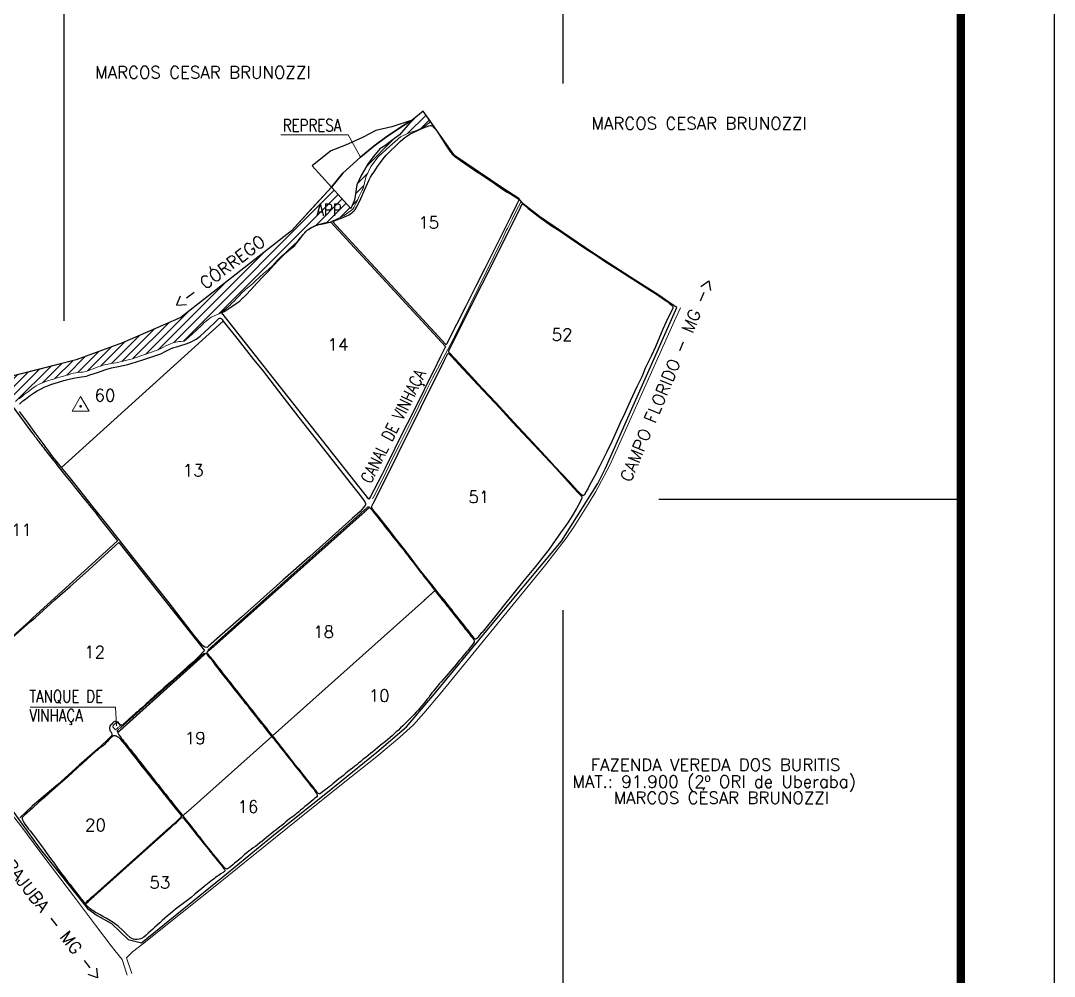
# Model space of a CAD drawing. Header units: millimetres. Extents: x 734776 to 741076, y 7807154 to 7816064.
# Drawn here: x 737761 to 741076, y 7809470 to 7812535 of the extents above; entities that cross this region are included whole.
import ezdxf
from ezdxf.enums import TextEntityAlignment as Align

# ---------------------------------------------------------------- set-up
doc = ezdxf.new("R2010")
doc.units = ezdxf.units.MM
doc.linetypes.add('CONTINUO', pattern=[0])
doc.linetypes.add('LIN0', pattern=[0])
for name, color, linetype, lineweight in [('0114000006', 1, 'Continuous', 25), ('0114000006010', 5, 'Continuous', 25), ('0114000006011', 5, 'Continuous', 25), ('0114000006012', 5, 'Continuous', 25), ('0114000006013', 5, 'Continuous', 25), ('0114000006014', 5, 'Continuous', 25), ('0114000006015', 5, 'Continuous', 25), ('0114000006016', 5, 'Continuous', 25), ('0114000006018', 5, 'Continuous', 25), ('0114000006019', 5, 'Continuous', 25), ('0114000006020', 5, 'Continuous', 25), ('0114000006051', 5, 'Continuous', 25), ('0114000006052', 5, 'Continuous', 25), ('0114000006053', 5, 'Continuous', 25), ('0114000006060', 5, 'Continuous', 25), ('APP', 1, 'Continuous', 0), ('CANAL_VINHAÇA', 7, 'Continuous', 0), ('RODOVIA', 1, 'Continuous', 0), ('TEXTO', 7, 'Continuous', 0)]:
    doc.layers.add(name, color=color, linetype=linetype, lineweight=lineweight)
for name, color, linetype in [('CURSOS_DAGUA', 4, 'Continuous'), ('MALHA', 8, 'Continuous'), ('MARGEM', 5, 'Continuous')]:
    doc.layers.add(name, color=color, linetype=linetype)
doc.styles.add('ROMANS', font='')
doc.styles.add('SIMPLEX', font='simplex', dxfattribs={"height": 0.2})
doc.styles.get('ROMANS').set_extended_font_data('romans.shx')

msp = doc.modelspace()

# ---------------------------------------------------------------- hatches: boundary and pattern name
at = {"layer": 'APP', "linetype": 'ByBlock'}
h = msp.add_hatch(dxfattribs=at)
h.set_pattern_fill('ANSI31', color=256, scale=150, style=0)
h.set_pattern_definition([(45, (0, 0), (-13.258252147, 13.258252147), [])])
h.paths.add_polyline_path([(738757, 7812001.1), (738757, 7812001.1), (738692.8, 7811931), (738628.7, 7811861), (738523.7, 7811778.7), (738451.3, 7811721.9), (738273.8, 7811582.7), (738180.3, 7811542.1), (738086.8, 7811501.4), (738012.8, 7811474), (737938.9, 7811446.6), (737818.9, 7811416.5), (737699, 7811386.4), (737680.7, 7811435.8), (737680.5, 7811434.9), (737676.4, 7811429.6), (737670.9, 7811426.8), (737665.7, 7811425.9), (737660.4, 7811425.6), (737653.7, 7811425.3), (737645, 7811425), (737634.8, 7811424.7), (737623.8, 7811424.5), (737612.5, 7811424.5), (737601, 7811424.6), (737589.2, 7811424.6), (737577, 7811424.6), (737564.6, 7811424.5), (737552.3, 7811424.4), (737540, 7811424.5), (737528, 7811424.6), (737516, 7811424.9), (737504.1, 7811425.2), (737492.5, 7811425.4), (737481, 7811425.5), (737469.8, 7811425.6), (737458.8, 7811425.6), (737448, 7811425.7), (737437.4, 7811425.7), (737427, 7811425.6), (737416.6, 7811425.5), (737406.3, 7811425.3), (737396.4, 7811425.1), (737386.9, 7811424.6), (737377.7, 7811424.1), (737368.5, 7811423.4), (737359.9, 7811422.7), (737352.2, 7811422.1), (737345.5, 7811421.6), (737339.9, 7811421.1), (737335, 7811420.7), (737331.5, 7811420.3), (737327.6, 7811420.1), (737337, 7811396), (737344, 7811377.9), (737348.5, 7811367.9), (737352.9, 7811357.8), (737354, 7811355.2), (737361.1, 7811358), (737373, 7811365.5), (737393.3, 7811371.5), (737423.6, 7811377.6), (737456.6, 7811379.8), (737484.1, 7811375.4), (737504.5, 7811368.8), (737530.9, 7811360.5), (737562.8, 7811351.2), (737544.1, 7811338.6), (737523.7, 7811318.8), (737502.8, 7811294.6), (737478, 7811273.2), (737452.7, 7811257.8), (737428.5, 7811245.7), (737402.7, 7811236.6), (737404.4, 7811232.6), (737406.4, 7811229.2), (737408.2, 7811225.7), (737410, 7811222.1), (737411.6, 7811218.4), (737413.5, 7811214.9), (737415.7, 7811211.5), (737418.2, 7811208.5), (737420.8, 7811206), (737423.6, 7811203.8), (737426.4, 7811202.1), (737428.5, 7811201.3), (737430, 7811201.3), (737432.2, 7811201.8), (737434.7, 7811202.9), (737437.6, 7811204.3), (737440.6, 7811205.9), (737443.7, 7811207.5), (737446.7, 7811208.8), (737450.1, 7811210.2), (737453.7, 7811211.6), (737458.4, 7811213.7), (737461.2, 7811215.1), (737465.1, 7811217.1), (737469.2, 7811219.4), (737473.6, 7811221.9), (737478.2, 7811224.6), (737482.7, 7811227.2), (737487.2, 7811230), (737492.1, 7811233), (737497.3, 7811236.2), (737502.6, 7811239.5), (737508.2, 7811243), (737513.9, 7811246.7), (737519.8, 7811250.5), (737525.7, 7811254.5), (737531.6, 7811258.9), (737537.6, 7811263.3), (737543.4, 7811267.7), (737549.2, 7811272), (737555.2, 7811276.4), (737561.1, 7811280.6), (737567.2, 7811284.5), (737573, 7811288.3), (737579, 7811292), (737585, 7811295.5), (737591.1, 7811298.9), (737597.4, 7811302.2), (737603.8, 7811305), (737610.2, 7811307.6), (737616.8, 7811309.5), (737623.6, 7811311.2), (737630.4, 7811312.8), (737637.4, 7811314.4), (737644.3, 7811316), (737651.3, 7811317.5), (737658.3, 7811318.7), (737665.3, 7811319.4), (737672.1, 7811319.6), (737678.7, 7811319.4), (737685.2, 7811318.7), (737691.4, 7811317.6), (737697.6, 7811316.3), (737703.7, 7811314.8), (737709.9, 7811313.4), (737715.9, 7811312.1), (737721.7, 7811310.8), (737727.4, 7811309.9), (737732.4, 7811309.7), (737737, 7811310.3), (737741.6, 7811312), (737746.1, 7811314.6), (737750.8, 7811317.9), (737755.7, 7811321.9), (737760.9, 7811326.2), (737766.3, 7811330.7), (737772.1, 7811335.3), (737778.1, 7811340), (737784.4, 7811344.8), (737790.7, 7811349.5), (737796.9, 7811354.2), (737803.4, 7811359), (737810.3, 7811363.5), (737817.6, 7811367.5), (737825.3, 7811371.2), (737833.2, 7811374.5), (737841.3, 7811377.6), (737849.4, 7811380.4), (737857.7, 7811382.9), (737865.9, 7811385.4), (737874, 7811387.8), (737882, 7811390.2), (737889.9, 7811392.5), (737897.8, 7811394.8), (737905.6, 7811397.1), (737913.5, 7811399.4), (737921.4, 7811401.8), (737929.2, 7811404.1), (737937, 7811405.8), (737944.6, 7811406.7), (737952, 7811407.1), (737959, 7811407.4), (737965.8, 7811408.5), (737972.4, 7811410.4), (737979.1, 7811412.9), (737986.1, 7811415.5), (737993.3, 7811418.2), (738000.8, 7811421.1), (738008.6, 7811424.2), (738016.6, 7811427.1), (738024.8, 7811429.6), (738033.2, 7811431.7), (738041.7, 7811433.3), (738050, 7811434.7), (738058.3, 7811436.1), (738066.7, 7811437.6), (738075.1, 7811439.4), (738083.7, 7811441.4), (738092.4, 7811443.4), (738101.2, 7811445.7), (738110, 7811448.1), (738118.9, 7811450.7), (738127.8, 7811453.5), (738136.9, 7811456.4), (738146.1, 7811459.5), (738155.3, 7811462.7), (738164.6, 7811465.9), (738174, 7811469.1), (738183.3, 7811472.2), (738192.4, 7811475.5), (738201.4, 7811479.2), (738210.1, 7811483.1), (738218.5, 7811487.2), (738226.6, 7811491.4), (738234.1, 7811495.1), (738240.9, 7811498.3), (738246.9, 7811500.9), (738252.6, 7811502.8), (738258.1, 7811504.1), (738263.3, 7811504.9), (738267.8, 7811505.6), (738271.2, 7811506.1), (738273.8, 7811506.3), (738284.6, 7811507.4), (738301.1, 7811520.3), (738311.3, 7811530.9), (738323.5, 7811541), (738342.4, 7811559.7), (738349.4, 7811566.3), (738355.7, 7811571.3), (738361.9, 7811576.2), (738372, 7811584.2), (738383.3, 7811588.9), (738391.7, 7811592.4), (738401.2, 7811596.3), (738411, 7811604.4), (738420, 7811611.7), (738426.3, 7811616.9), (738432, 7811622.5), (738434.8, 7811625.3), (738445.9, 7811636.6), (738452.4, 7811643.3), (738458.8, 7811649.9), (738463.5, 7811654.9), (738468.2, 7811659.8), (738471.9, 7811663.6), (738474.9, 7811666.5), (738480.3, 7811671.1), (738483.2, 7811673.6), (738497.3, 7811685.5), (738504.7, 7811692), (738512.5, 7811698.8), (738526.9, 7811711.8), (738539.8, 7811723.8), (738555, 7811736.8), (738568.4, 7811748.2), (738576, 7811757.2), (738584.2, 7811766.9), (738596.5, 7811778.1), (738608.8, 7811789.2), (738621, 7811801), (738633.1, 7811812.9), (738645.8, 7811824.4), (738656.8, 7811837.8), (738678.9, 7811863.3), (738692.1, 7811871.7), (738707.1, 7811879.2), (738722.9, 7811883.5), (738734.9, 7811885.9), (738741.9, 7811886.8), (738751.8, 7811888.9), (738761.1, 7811892.4), (738767.2, 7811894.8), (738775.8, 7811898.9), (738798.2, 7811910.1), (738817.2, 7811923.6), (738826.1, 7811929.9), (738829.2, 7811936.1), (738835.5, 7811948.8), (738839.2, 7811956.4), (738845.5, 7811969.3), (738848.6, 7811975.8), (738851.8, 7811982.5), (738856, 7811991.3), (738858.6, 7811996.9), (738868, 7812033.4), (738883.8, 7812067.3), (738907.1, 7812097.6), (738944.4, 7812132.3), (738978.8, 7812161.8), (739006, 7812175.2), (739030.4, 7812182.3), (739052.8, 7812192.9), (739074.8, 7812210.1), (739075.7, 7812210.8), (739051.7, 7812244.7), (739016.1, 7812215.3), (738975, 7812168.3), (738950.6, 7812150), (738928.2, 7812133.8), (738912, 7812123.6), (738891.7, 7812099.3), (738875.4, 7812076.9), (738853, 7812038.4), (738838.8, 7812007.9), (738830.7, 7811959.2), (738819.7, 7811932.1)])

# ---------------------------------------------------------------- linework, layer by layer
at = {"layer": '0114000006'}
msp.add_lwpolyline([(737694.1, 7810055.7), (737820.4, 7809882.2), (737974.7, 7809687.7), (738005.6, 7809664.4), (738051.6, 7809639), (738105.2, 7809587.5), (738147.8, 7809577.6), (738425.7, 7809803), (738571.3, 7809922.2), (738744.1, 7810059.8), (738902.5, 7810188.2), (738997.7, 7810269.8), (739087.6, 7810375.3), (739250.6, 7810572), (739494.9, 7810865.8), (739611.1, 7811050.6), (739636, 7811099.1), (739864.4, 7811615), (739839.8, 7811632.3), (739807.2, 7811654.2), (739715.8, 7811712.3), (739596, 7811789.7), (739424.3, 7811906.5), (739372.4, 7811947), (739358.7, 7811964.6), (739307.1, 7811997.2), (739152.4, 7812102.4), (739051.7, 7812244.7), (739016.1, 7812215.3), (738988.8, 7812198.2), (738934.7, 7812163.5), (738892.8, 7812132.2), (738850.8, 7812097), (738793.9, 7812046), (738757, 7812001.1), (738628.7, 7811861), (738273.8, 7811582.7), (738086.8, 7811501.4), (737938.9, 7811446.6), (737699, 7811386.4)], dxfattribs=at)
at = {"layer": '0114000006010'}
msp.add_lwpolyline([(739089.4, 7810707.1), (739092.4, 7810702.8), (739095.4, 7810698.3), (739099.1, 7810693.2), (739103.7, 7810687.5), (739108.8, 7810681.6), (739113.7, 7810675.3), (739118.4, 7810669.5), (739122.8, 7810664), (739127.6, 7810658.1), (739132.2, 7810652.1), (739136.9, 7810646.1), (739142, 7810639.9), (739147.3, 7810633.3), (739153, 7810626.3), (739159.1, 7810618.6), (739164.7, 7810611.7), (739169.2, 7810605.6), (739173.6, 7810600), (739178.1, 7810594.3), (739182.5, 7810588.6), (739186.5, 7810583.4), (739190.8, 7810578.6), (739195.5, 7810572.8), (739200.2, 7810567), (739204.8, 7810561.1), (739208.7, 7810556.2), (739211.5, 7810552), (739213.6, 7810548.4), (739214.5, 7810546.5), (739215, 7810545.4), (739214.9, 7810544.3), (739214.5, 7810541.2), (739213.1, 7810538.4), (739210.3, 7810534.6), (739205.9, 7810529.4), (739200.7, 7810523), (739195.2, 7810516.3), (739190, 7810509.9), (739184.5, 7810503.7), (739179.4, 7810497.2), (739174, 7810490.6), (739168.3, 7810484), (739162.6, 7810477.1), (739156.7, 7810469.9), (739150.6, 7810462.5), (739144.3, 7810455), (739137.8, 7810447.2), (739130.9, 7810439.1), (739123.7, 7810430.9), (739116.5, 7810422.9), (739109.7, 7810415), (739103.2, 7810407.3), (739097.3, 7810399.9), (739091.2, 7810392.9), (739085.4, 7810385.8), (739079.6, 7810378.6), (739074.2, 7810371.1), (739069.1, 7810363.9), (739063.6, 7810357.1), (739057.8, 7810350.4), (739052.4, 7810343.7), (739046.9, 7810337.1), (739041.3, 7810330.3), (739035.2, 7810323.5), (739029, 7810316.5), (739022.5, 7810309.3), (739015.5, 7810301.7), (739007.8, 7810294.2), (739000.2, 7810286.8), (738992.8, 7810279.9), (738985.7, 7810273.1), (738978.8, 7810266.4), (738972, 7810259.6), (738965.3, 7810253.4), (738958.9, 7810247.5), (738952.3, 7810241.4), (738945.3, 7810235.4), (738937.9, 7810229.3), (738930.1, 7810222.8), (738921.9, 7810216.2), (738913.5, 7810209.5), (738905.2, 7810202.7), (738897.4, 7810196.1), (738890.1, 7810189.9), (738882.8, 7810184), (738875.4, 7810177.9), (738867.6, 7810172), (738859.4, 7810165.7), (738851.5, 7810159.2), (738844.4, 7810153.2), (738838.2, 7810148), (738832.3, 7810143.3), (738825.2, 7810137.7), (738817.8, 7810131.9), (738810.2, 7810126.1), (738802.8, 7810120.1), (738795.5, 7810114), (738788.2, 7810108.1), (738781.1, 7810102.7), (738774.6, 7810097.5), (738768.2, 7810092.3), (738762, 7810087), (738756, 7810082.1), (738750.1, 7810077.3), (738744.6, 7810072.8), (738738.8, 7810068.5), (738732.7, 7810064.1), (738727.5, 7810060), (738723.5, 7810056.7), (738720.7, 7810054.9), (738718.2, 7810054.6), (738715.8, 7810055.7), (738713.8, 7810057.2), (738711.5, 7810059.7), (738707.8, 7810064.7), (738703.4, 7810070.7), (738698.1, 7810077.4), (738692.9, 7810084), (738687.7, 7810090.5), (738682.5, 7810096.9), (738677.2, 7810103.6), (738671.7, 7810110.7), (738665.6, 7810118.2), (738659.9, 7810125.6), (738654.8, 7810132.6), (738648.9, 7810139.1), (738643.3, 7810145.9), (738638, 7810152.8), (738632.7, 7810159.6), (738628, 7810165.5), (738624.3, 7810170.2), (738619.6, 7810176.5), (738614.2, 7810183.5), (738608.7, 7810190.2), (738603.7, 7810196.9), (738598.7, 7810202.9), (738594.1, 7810209.2), (738588.1, 7810216.8), (738582.2, 7810224.4), (738576.4, 7810231.3), (738571.2, 7810237.8), (738568.4, 7810241.3), (739055.3, 7810676.1), (739056, 7810676.8), (739058.2, 7810678.6), (739060.3, 7810680.5), (739062.4, 7810682.4), (739064.5, 7810684.3), (739066.5, 7810686.2), (739068.7, 7810688), (739070.9, 7810690), (739073.1, 7810692), (739075.2, 7810694), (739077.4, 7810695.7), (739079.6, 7810697.8), (739081.8, 7810699.9), (739083.8, 7810701.9), (739086, 7810703.9), (739087.8, 7810705.5), (739088.4, 7810706.1)], close=True, dxfattribs=at)
at = {"layer": '0114000006011', "linetype": 'ByBlock', "elevation": 576.7}
msp.add_lwpolyline([(737733.6, 7811299), (737795.6, 7811215.4), (737802.8, 7811206.1), (737804, 7811204.3), (737805.2, 7811202.6), (737807.3, 7811199.9), (737809.9, 7811196.4), (737812.8, 7811192.5), (737815.8, 7811188.6), (737819, 7811184.6), (737822.5, 7811180), (737826.1, 7811175), (737829.8, 7811170.2), (737833.5, 7811165.3), (737837.4, 7811160.2), (737841.3, 7811155.2), (737845, 7811150.4), (737848.6, 7811145.9), (737865.7, 7811124.3), (737865.8, 7811124.5), (737868.8, 7811120.7), (737880, 7811106.3), (737893.1, 7811089.9), (737905.9, 7811073.9), (737922, 7811053.7), (737932.3, 7811040.9), (737945.7, 7811024.1), (737962.3, 7811003.5), (737974.9, 7810987.9), (737981.5, 7810979.8), (737992, 7810966.9), (738002.4, 7810954), (738007.5, 7810947.4), (738016.9, 7810935.3), (738071, 7810866.1), (737798.3, 7810618), (737789, 7810608.8), (737596.6, 7810436.7)], dxfattribs=at)
at = {"layer": '0114000006012', "linetype": 'ByBlock', "elevation": 576.7}
msp.add_lwpolyline([(737733.4, 7810555.5), (737792.5, 7810607.2), (737806.6, 7810619.6), (737870.3, 7810676.8), (737918.8, 7810720), (737979.1, 7810773.7), (738029.2, 7810819.5), (738063.9, 7810850.6), (738075.6, 7810861.2), (738350.5, 7810514.3), (738340, 7810505.3), (738338.4, 7810502.3), (738334.6, 7810498), (738329.2, 7810492.7), (738322.9, 7810486.9), (738309.6, 7810474.5), (738295, 7810461.3), (738242.6, 7810414.4), (738234.9, 7810408.2), (738227.4, 7810401.7), (738219.8, 7810394.8), (738204.5, 7810381.2), (738197.3, 7810374.6), (738190, 7810368), (738183, 7810361.7), (738176.3, 7810355.6), (738169.8, 7810349.5), (738163.4, 7810343.9), (738157.7, 7810338.3), (738152.3, 7810333.2), (738146.5, 7810328.7), (738140.6, 7810323.5), (738134.9, 7810318.4), (738130.3, 7810314.3), (738125.8, 7810310.1), (738122.3, 7810307), (738120.8, 7810305.7), (738091.9, 7810280), (738090.7, 7810279.1), (738088.9, 7810277.3), (738086.8, 7810275.7), (738084.9, 7810275.9), (738083.6, 7810275.7), (738081.3, 7810275.4), (738079, 7810276.4), (738076.7, 7810278.4), (738074.3, 7810280.5), (738071.8, 7810283), (738069, 7810285.2), (738066.2, 7810286.7), (738062.8, 7810287.5), (738059.4, 7810286), (738057, 7810283.8), (738054.7, 7810281.4), (738052.4, 7810278.9), (738049.9, 7810276.4), (738048.6, 7810275.7), (738046.7, 7810272.3), (738045.2, 7810267.7), (738045.4, 7810264.7), (738045.5, 7810263.7), (738046, 7810261.2), (738046.8, 7810258.6), (738049.3, 7810254.5), (738051.6, 7810250.3), (738053.2, 7810246.5), (738052.7, 7810242.6), (738050, 7810238.8), (738046.4, 7810235.4), (738043.8, 7810232.1), (738013.1, 7810204), (737948.2, 7810146.4), (737879.3, 7810085), (737798.7, 7810016.3), (737758.2, 7809977.7)], dxfattribs=at)
at = {"layer": '0114000006013'}
msp.add_lwpolyline([(738410.2, 7811571.2), (738458.5, 7811511.5), (738507.8, 7811447.6), (738534.7, 7811415), (738587.3, 7811346.2), (738652.3, 7811262.2), (738684.3, 7811221.9), (738817.8, 7811052), (738854, 7811006), (738864, 7810991.6), (738866, 7810986.5), (738866.1, 7810982.3), (738860.4, 7810973.7), (738849.1, 7810960.9), (738823.7, 7810937.9), (738687.9, 7810816.7), (738601.7, 7810740.6), (738468.3, 7810621.9), (738363.4, 7810528.3), (738359, 7810524.8), (738351.7, 7810525.8), (738343.7, 7810531), (738317.9, 7810562), (738237, 7810667.1), (738124.3, 7810808.4), (738037.8, 7810918.9), (737994.4, 7810972.9), (737918.5, 7811069.7), (737891.2, 7811101.3)], close=True, dxfattribs=at)
at = {"layer": '0114000006014', "elevation": 576.7}
msp.add_lwpolyline([(738755.2, 7811889), (738755.4, 7811888.8), (739123.2, 7811489.9), (739107, 7811457.4), (739106.9, 7811457.3), (739084.5, 7811410.4), (739054.5, 7811351.4), (739054.5, 7811351.3), (739024.7, 7811290.1), (739000.5, 7811241.6), (738972.6, 7811187.2), (738972.6, 7811187.1), (738947.9, 7811136.4), (738934.1, 7811109.6), (738934.1, 7811109.6), (738929.1, 7811099.6), (738929, 7811099.5), (738918.8, 7811078.5), (738893.6, 7811028.7), (738882.3, 7811008.2), (738879.1, 7811003), (738877.1, 7811000.1), (738877, 7810999.9), (738406, 7811597.7), (738413, 7811602.2), (738413, 7811602.2), (738431.2, 7811614), (738440.9, 7811620.1), (738441, 7811620.2), (738455.2, 7811629.7), (738455.4, 7811629.8), (738464.1, 7811636.5), (738464.5, 7811636.8), (738474.6, 7811646.4), (738474.7, 7811646.4), (738483.7, 7811655.3), (738483.9, 7811655.5), (738498.7, 7811671.7), (738519.4, 7811693.7), (738519.4, 7811693.8), (738537.2, 7811713), (738555.4, 7811731.7), (738555.5, 7811731.8), (738572.7, 7811750.4), (738587.8, 7811766.4), (738601.8, 7811780.6), (738611.3, 7811789.9), (738619.7, 7811797.8), (738626.3, 7811802.9), (738632.1, 7811807.1), (738632.6, 7811807.5), (738640.5, 7811815), (738641, 7811815.6), (738655.7, 7811834.5), (738655.7, 7811834.5), (738666.5, 7811848.6), (738671.6, 7811854.8), (738675.3, 7811858.8), (738679.3, 7811862.4), (738683.2, 7811865.3), (738688.2, 7811868.3), (738693.7, 7811871.7), (738700.3, 7811874.9), (738707.4, 7811877.8), (738714.9, 7811880.4), (738720.1, 7811881.7), (738723.9, 7811882.6), (738729.4, 7811883.6), (738735.3, 7811884.5), (738735.5, 7811884.5), (738743.8, 7811886.2), (738744, 7811886.3), (738753.3, 7811888.5), (738753.4, 7811888.5), (738755.2, 7811889)], close=True, dxfattribs=at)
at = {"layer": '0114000006015', "elevation": 576.7}
msp.add_lwpolyline([(738760.7, 7811890.4), (738762.2, 7811890.9), (738762.8, 7811891.1), (738771.3, 7811894.6), (738786, 7811900.3), (738786, 7811900.3), (738799.5, 7811905.6), (738799.5, 7811905.6), (738806.7, 7811908.6), (738807.1, 7811908.7), (738812.4, 7811911.4), (738812.9, 7811911.7), (738818.2, 7811915.1), (738818.5, 7811915.3), (738823.4, 7811919.1), (738823.7, 7811919.3), (738827.4, 7811922.5), (738827.6, 7811922.7), (738831.2, 7811926.2), (738831.6, 7811926.6), (738834.4, 7811930.1), (738834.9, 7811930.9), (738837.9, 7811936.5), (738838, 7811936.6), (738848.3, 7811957.1), (738848.4, 7811957.3), (738859.1, 7811981.8), (738859.1, 7811981.8), (738872.5, 7812012.9), (738877.8, 7812023.8), (738882.6, 7812032.9), (738887.6, 7812041), (738895.9, 7812053.4), (738896, 7812053.5), (738904.9, 7812067.2), (738914.2, 7812079.8), (738923.1, 7812091.7), (738933, 7812103.1), (738946, 7812116.2), (738963.3, 7812133.3), (738963.3, 7812133.3), (738977.4, 7812147.5), (738985.9, 7812154.7), (738992.7, 7812160.4), (738998.6, 7812164.6), (739003.2, 7812167.4), (739008.5, 7812170.4), (739013, 7812172.9), (739033.2, 7812182.2), (739052.4, 7812191), (739069.1, 7812198), (739073.8, 7812198.6), (739076.1, 7812198.6), (739076.9, 7812198.5), (739078.7, 7812198), (739082.3, 7812196.1), (739085, 7812193.7), (739088.3, 7812189.9), (739088.4, 7812189.7), (739092.1, 7812185.6), (739100.2, 7812173.3), (739126, 7812132.4), (739126.1, 7812132.2), (739139.4, 7812112.9), (739139.6, 7812112.6), (739143, 7812108.4), (739144.9, 7812106), (739145.4, 7812105.4), (739149, 7812102), (739149.3, 7812101.7), (739152.1, 7812099.5), (739152.4, 7812099.3), (739156.1, 7812096.8), (739156.1, 7812096.8), (739171.6, 7812086.5), (739227.2, 7812048.2), (739227.3, 7812048.1), (739268.5, 7812021), (739305.9, 7811994.6), (739306.1, 7811994.5), (739321.1, 7811985.1), (739321.2, 7811985), (739330.6, 7811979.4), (739331, 7811979.2), (739343.6, 7811972.3), (739359.5, 7811961.5), (739349.6, 7811942.1), (739349.6, 7811942), (739331.4, 7811905), (739308.8, 7811859.5), (739278.6, 7811799.7), (739278.6, 7811799.6), (739248.9, 7811739.9), (739220.7, 7811683.5), (739187.2, 7811616.6), (739158.7, 7811560.1), (739126.7, 7811496.9), (739126.6, 7811496.9), (739125.6, 7811494.6), (738760.7, 7811890.4)], close=True, dxfattribs=at)
at = {"layer": '0114000006016'}
msp.add_lwpolyline([(738282.3, 7809986), (738284.1, 7809987.5), (738286.1, 7809989.5), (738288.2, 7809991.4), (738290.4, 7809993.3), (738292.4, 7809995.2), (738294.5, 7809997.1), (738296.7, 7809998.8), (738298.7, 7810000.5), (738300.9, 7810002.5), (738303, 7810004.3), (738305, 7810006.2), (738307.1, 7810008), (738566.1, 7810239.2), (738566.5, 7810238.8), (738567.2, 7810237.7), (738569.6, 7810234.6), (738573.2, 7810229.9), (738577.6, 7810224.2), (738582.9, 7810217.8), (738588, 7810211.4), (738593.1, 7810204.9), (738598.3, 7810198.5), (738603.6, 7810191.9), (738608.3, 7810185.6), (738613.5, 7810179.3), (738618.4, 7810173.1), (738623.2, 7810167), (738629.2, 7810159.5), (738635.2, 7810151.6), (738641.2, 7810144.2), (738646.7, 7810137.2), (738652.1, 7810130.6), (738657.3, 7810124.6), (738662, 7810117.9), (738666.7, 7810112.1), (738671, 7810106.6), (738675.4, 7810100.9), (738680, 7810095), (738684.6, 7810089), (738689.2, 7810082.9), (738693.8, 7810077.1), (738698.2, 7810071.8), (738701.5, 7810067.3), (738704.4, 7810063.3), (738706.9, 7810059.6), (738709.2, 7810055.9), (738711, 7810052.3), (738711.2, 7810050.3), (738711.3, 7810048.6), (738711, 7810047.4), (738708.9, 7810044.5), (738704.5, 7810040.8), (738698.8, 7810036), (738692.3, 7810030.4), (738685.9, 7810024.9), (738679.3, 7810019.6), (738672.4, 7810014.2), (738665.2, 7810008.2), (738658.2, 7810002.2), (738652.4, 7809997.1), (738647.1, 7809992.7), (738644.3, 7809990.3), (738641.2, 7809987.7), (738635.7, 7809983.6), (738629.2, 7809979), (738622.9, 7809974.3), (738616.7, 7809969.5), (738610.4, 7809964.4), (738604.2, 7809959), (738598.2, 7809953.9), (738591.6, 7809949.1), (738585, 7809943.9), (738578.6, 7809938.5), (738572.1, 7809933.7), (738566.4, 7809929.3), (738560.9, 7809924.8), (738555.1, 7809920.1), (738548.8, 7809914.6), (738541.8, 7809908.7), (738535.1, 7809903.4), (738527.9, 7809897.7), (738520.6, 7809891.9), (738513.6, 7809886.4), (738506.3, 7809881.6), (738499.6, 7809876.9), (738492.9, 7809871.9), (738485.8, 7809866.2), (738478.9, 7809860.3), (738472.6, 7809854.7), (738466.2, 7809849.1), (738459.8, 7809843.4), (738453.3, 7809837.8), (738446.7, 7809832.5), (738440.5, 7809827.3), (738434.4, 7809822.4), (738428.9, 7809818.1), (738424.7, 7809815.1), (738423.9, 7809814.5), (738423.2, 7809814.2), (738421.2, 7809813.8), (738418.6, 7809814.5), (738415.4, 7809816.9), (738411.6, 7809821.2), (738406.1, 7809828), (738399.6, 7809836), (738392.8, 7809844.3), (738386.4, 7809852.2), (738380.5, 7809859.4), (738374.9, 7809866.2), (738369.2, 7809873.3), (738363.1, 7809880.6), (738356.9, 7809888.4), (738350, 7809896.9), (738342.9, 7809906.3), (738335.9, 7809915.5), (738329.1, 7809923.9), (738323, 7809931.6), (738317.7, 7809938.6), (738312.9, 7809945), (738307.9, 7809951.3), (738302.7, 7809957.9), (738297.3, 7809964.2), (738292.4, 7809970.4), (738287.9, 7809976), (738284.1, 7809980.8), (738282.1, 7809983.8)], close=True, dxfattribs=at)
at = {"layer": '0114000006018'}
msp.add_lwpolyline([(739089.4, 7810707.1), (739088.4, 7810706.1), (739087.8, 7810705.5), (739086, 7810703.9), (739083.8, 7810701.9), (739081.8, 7810699.9), (739079.6, 7810697.8), (739077.4, 7810695.7), (739075.2, 7810694), (739073.1, 7810692), (739070.9, 7810690), (739068.7, 7810688), (739066.5, 7810686.2), (739064.5, 7810684.3), (739062.4, 7810682.4), (739060.3, 7810680.5), (739058.2, 7810678.6), (739056, 7810676.8), (739055.3, 7810676.1), (738568.4, 7810241.3), (738566.4, 7810243.9), (738561.5, 7810250), (738555.7, 7810257.2), (738549.6, 7810265.1), (738543.2, 7810273.1), (738536.7, 7810281), (738530.3, 7810289.2), (738523.7, 7810297.8), (738517, 7810306.5), (738510.1, 7810315.2), (738503.2, 7810324.2), (738496, 7810333), (738488.9, 7810341.7), (738482.3, 7810350.4), (738475.6, 7810358.7), (738468.6, 7810367.4), (738461.3, 7810376.6), (738454.5, 7810385.4), (738447.9, 7810393.7), (738441.5, 7810402), (738435.3, 7810409.8), (738429, 7810417.8), (738422.8, 7810425.9), (738416.7, 7810433.7), (738410.5, 7810441.3), (738404.4, 7810449.2), (738398.7, 7810456.8), (738393.3, 7810463.9), (738387.9, 7810470.8), (738383.5, 7810476.7), (738379.1, 7810482.5), (738375, 7810487.2), (738371.5, 7810490.9), (738366.9, 7810494.6), (738362.6, 7810501.5), (738359.9, 7810506.6), (738358.3, 7810508.2), (738359.8, 7810511.2), (738361.4, 7810512.6), (738363.3, 7810513.6), (738364.9, 7810514.9), (738366.4, 7810516), (738367.2, 7810517.1), (738368.5, 7810518.1), (738369.9, 7810519), (738855.4, 7810951.8), (738855.9, 7810952.4), (738857.8, 7810954), (738859.8, 7810955.8), (738861.9, 7810957.4), (738863.9, 7810959.4), (738865.8, 7810961.3), (738867.9, 7810963.2), (738869.9, 7810965.2), (738871.9, 7810967), (738873.9, 7810968.9), (738875.9, 7810970.5), (738876.5, 7810971.1), (738878.3, 7810973.1), (738879.5, 7810973.6), (738883.1, 7810969.8), (738888.8, 7810962.9), (738895.6, 7810954.3), (738903.6, 7810944.4), (738911.7, 7810934.1), (738919.8, 7810923.7), (738927.9, 7810914), (738935.2, 7810904.3), (738943.2, 7810894.2), (738951.3, 7810883.8), (738959.8, 7810873.3), (738967.9, 7810862.8), (738975.8, 7810852.9), (738983.3, 7810843.6), (738990, 7810835.1), (738996.2, 7810826.9), (739003, 7810818.1), (739010, 7810809), (739017, 7810800), (739023.8, 7810791.1), (739030.5, 7810782.7), (739036.6, 7810774.7), (739041.9, 7810767.3), (739047.7, 7810760.1), (739053.9, 7810752.3), (739059.7, 7810745), (739065.3, 7810737.7), (739071.1, 7810730.3), (739076.8, 7810723.1), (739081.8, 7810716.7), (739085.8, 7810711.6)], close=True, dxfattribs=at)
at = {"layer": '0114000006019'}
msp.add_lwpolyline([(738354, 7810505.5), (738352.3, 7810504), (738350.5, 7810502.4), (738348.6, 7810500.6), (738346.6, 7810498.9), (738344.6, 7810497), (738342.6, 7810495.4), (738340.8, 7810493.8), (738339, 7810492.2), (738337.2, 7810490.5), (738336, 7810489.1), (738078.1, 7810256.9), (738077.1, 7810256.3), (738076.9, 7810256), (738076.2, 7810255.3), (738075.2, 7810254.5), (738074.9, 7810254.1), (738073.6, 7810253.2), (738073.2, 7810253), (738072.2, 7810249.1), (738073, 7810248), (738075.8, 7810244), (738079.5, 7810238.8), (738083.2, 7810234), (738087.4, 7810228.8), (738091.8, 7810223), (738096.5, 7810217), (738101.5, 7810210.7), (738106.9, 7810203.9), (738112.4, 7810197), (738118, 7810189.9), (738123.4, 7810183.1), (738129.4, 7810175.3), (738136.2, 7810166.7), (738143.7, 7810157.4), (738151.3, 7810147.5), (738158.7, 7810138.1), (738165.5, 7810129.7), (738172.2, 7810121.3), (738178.7, 7810113), (738185.5, 7810104.1), (738193.3, 7810094.5), (738201.3, 7810084.4), (738209.4, 7810074.2), (738217.6, 7810064), (738225.6, 7810053.7), (738233.8, 7810043.6), (738242, 7810033.2), (738250.1, 7810022.6), (738258.5, 7810012.2), (738266.5, 7810001.9), (738273.7, 7809993), (738278, 7809987.6), (738279.7, 7809986), (738280.5, 7809985.4), (738282.3, 7809986), (738284.1, 7809987.5), (738286.1, 7809989.5), (738288.2, 7809991.4), (738290.4, 7809993.3), (738292.4, 7809995.2), (738294.5, 7809997.1), (738296.7, 7809998.8), (738298.7, 7810000.5), (738300.9, 7810002.5), (738303, 7810004.3), (738305, 7810006.2), (738307.1, 7810008), (738566.1, 7810239.2), (738563.5, 7810242.5), (738557.7, 7810249.8), (738550.2, 7810259.2), (738543.2, 7810268.1), (738538, 7810274.7), (738534.3, 7810279.3), (738528, 7810287.4), (738519.8, 7810298.1), (738510.6, 7810309.9), (738501.2, 7810321.6), (738492, 7810333.1), (738483.2, 7810343.9), (738476.2, 7810352.8), (738470.7, 7810359.8), (738466.2, 7810365.4), (738459, 7810374.5), (738450, 7810386), (738441.1, 7810397.1), (738432.3, 7810408.6), (738422.7, 7810420.6), (738413.7, 7810432.6), (738405.1, 7810443.2), (738397.6, 7810452.2), (738391.4, 7810460.1), (738385.5, 7810467.9), (738379.8, 7810476.1), (738374.2, 7810483.4), (738368.2, 7810490), (738362.9, 7810496.9), (738358.5, 7810502.7), (738355.2, 7810506.3)], close=True, dxfattribs=at)
at = {"layer": '0114000006020'}
msp.add_lwpolyline([(737996.3, 7809730.3), (738238.2, 7809947.4), (738241, 7809949.5), (738247.9, 7809955.6), (738252.9, 7809960.3), (738257.8, 7809964.5), (738265.1, 7809971), (738268.2, 7809973.7), (738273.4, 7809978.1), (738276.8, 7809981.8), (738277.8, 7809983), (738277, 7809984.8), (738271.8, 7809991), (738268.5, 7809995), (738261, 7810004), (738253, 7810014), (738245.2, 7810024.2), (738241.4, 7810028.9), (738232.6, 7810040.1), (738219, 7810056.8), (738209.2, 7810069.9), (738197.4, 7810084.6), (738185.5, 7810098.9), (738175.1, 7810112.7), (738165.8, 7810123.8), (738157.7, 7810134), (738150.4, 7810143.1), (738135, 7810162.9), (738130.8, 7810168), (738126.6, 7810173.5), (738118.4, 7810184.1), (738111, 7810194), (738103.6, 7810203.6), (738095.9, 7810212.8), (738088.6, 7810221.7), (738082.3, 7810229.2), (738076.9, 7810234.4), (738075.8, 7810235.6), (738073.1, 7810236.9), (738070.5, 7810238), (738066.6, 7810240.2), (738064.7, 7810240.7), (738062.5, 7810241.1), (738060.4, 7810241.2), (738058.2, 7810240.8), (738055.8, 7810239.9), (738053.5, 7810238.3), (738051.1, 7810236.1), (738048.3, 7810233.4), (738045.5, 7810230.4), (738042.2, 7810226.8), (738038.6, 7810222.9), (738035.2, 7810219.2), (738029.4, 7810213.5), (738024.9, 7810209.3), (738019.1, 7810204.7), (738012.4, 7810199.9), (738005.6, 7810194.4), (738002, 7810191.4), (737987, 7810177.9), (737973.9, 7810166.1), (737960.3, 7810153.6), (737945.3, 7810140.5), (737925.5, 7810122.4), (737902, 7810101.1), (737879.6, 7810081.2), (737851.2, 7810056.3), (737837.6, 7810044.4), (737820, 7810029.2), (737799, 7810009.4), (737771.9, 7809985.4), (737765.8, 7809978.9), (737765.3, 7809976.9), (737765.5, 7809974.5), (737766.5, 7809971.1), (737768.1, 7809967.3), (737770.5, 7809963.1), (737773.6, 7809958.2), (737781.6, 7809947.6), (737786.1, 7809941.8), (737790.7, 7809936), (737804.7, 7809918), (737814.1, 7809905), (737823.7, 7809892), (737837.7, 7809872.9), (737842, 7809866.7), (737850.7, 7809854.7), (737859.2, 7809843.3), (737867.5, 7809832.4), (737878.9, 7809817), (737890.8, 7809800.9), (737900.3, 7809789), (737910.9, 7809774.2), (737919.3, 7809763.9), (737931.9, 7809747.3), (737943.6, 7809732.2), (737947.4, 7809727.4), (737950.9, 7809723), (737954, 7809719.4), (737956.4, 7809716.4), (737959.2, 7809712.9), (737964, 7809706.8), (737966.2, 7809704.5), (737968.5, 7809705.9), (737971.2, 7809708), (737976, 7809712.4), (737979.5, 7809715.2), (737983.6, 7809719.3), (737988.1, 7809723.5), (737993.4, 7809727.8)], close=True, dxfattribs=at)
at = {"layer": '0114000006051', "elevation": 610.3}
msp.add_lwpolyline([(739134.8, 7811465.4), (739142.4, 7811458), (739179, 7811418.4), (739210.5, 7811384.1), (739242.6, 7811350), (739298.9, 7811290), (739336.8, 7811248.5), (739389.5, 7811192.7), (739476.6, 7811099.1), (739533.8, 7811036.7), (739538.7, 7811030.7), (739543.6, 7811025.4), (739548.5, 7811020.3), (739553, 7811015.6), (739556.6, 7811011.9), (739559.3, 7811008.9), (739560.5, 7811006.1), (739559, 7811000.7), (739554.5, 7810992), (739543.4, 7810970.5), (739529.3, 7810947.1), (739518.4, 7810929.1), (739506.6, 7810912.5), (739494.1, 7810894.9), (739455.7, 7810839.9), (739411.7, 7810783.7), (739390.5, 7810758.9), (739374.3, 7810739.7), (739343.2, 7810700.8), (739312.6, 7810662.4), (739284.5, 7810627.5), (739244.9, 7810577.5), (739241.3, 7810573.7), (739237.4, 7810569.9), (739231.5, 7810562.7), (739227.4, 7810557), (739223.8, 7810552.9), (739220.5, 7810551.3), (739217.9, 7810551.4), (739215, 7810553.8), (739211.5, 7810558.4), (739207.2, 7810564), (739194.5, 7810581), (739191.7, 7810584.1), (739181.6, 7810596.6), (739149, 7810637.9), (739142.9, 7810646), (739139.8, 7810649.6), (739128.5, 7810664.7), (739117.8, 7810677.9), (739116.2, 7810679), (739109.4, 7810687.6), (739102.7, 7810695.9), (739096.1, 7810704.4), (739081.9, 7810722.2), (739043.8, 7810769.6), (739033.3, 7810783.3), (739007.5, 7810817.9), (739007.5, 7810817.9), (739001.2, 7810826), (738996.6, 7810832.2), (738979.4, 7810854), (738979.4, 7810854), (738966.3, 7810870.2), (738936.5, 7810908.7), (738925.3, 7810922.6), (738906.7, 7810946.6), (738893.1, 7810963.2), (738888, 7810970.1), (738886.6, 7810973.9), (738886.1, 7810975.5), (738886.4, 7810977.6), (738891.4, 7810986.1), (738896, 7810995.4), (739119.9, 7811445.9), (739126.1, 7811458.4), (739130.5, 7811467.7), (739131.7, 7811467.7), (739133.6, 7811466.4)], close=True, dxfattribs=at)
at = {"layer": '0114000006052', "elevation": 609.1}
msp.add_lwpolyline([(739371.7, 7811946.3), (739375.1, 7811943.8), (739387.8, 7811932.9), (739402.2, 7811921.4), (739429, 7811900.9), (739463.1, 7811877), (739474.1, 7811870.1), (739493.6, 7811857.1), (739525.6, 7811835.1), (739573, 7811803.4), (739607.3, 7811781.1), (739633, 7811763.6), (739675.6, 7811736.2), (739712.4, 7811712.9), (739746.8, 7811690.8), (739777.1, 7811671.6), (739799.4, 7811657.3), (739825.8, 7811639.7), (739836.2, 7811632.5), (739840.7, 7811629.1), (739847.2, 7811623.4), (739851.8, 7811618.2), (739852.3, 7811613.1), (739850.5, 7811609.1), (739836.3, 7811580.6), (739820.2, 7811545.1), (739796.5, 7811488.6), (739782.2, 7811458.7), (739764.9, 7811422.7), (739752.8, 7811392.6), (739737.1, 7811360.5), (739715.4, 7811314.2), (739698.5, 7811276), (739683.3, 7811245.2), (739670.2, 7811215.8), (739657.8, 7811187.6), (739639.8, 7811150.1), (739618.4, 7811107.1), (739600.1, 7811071.2), (739585.9, 7811046.8), (739580.2, 7811035.6), (739573.8, 7811024.2), (739568.1, 7811013.3), (739564.9, 7811011.1), (739562.3, 7811011.8), (739558.3, 7811014.7), (739546.3, 7811027.2), (739519.2, 7811056.5), (739496.7, 7811080.7), (739473.8, 7811105.3), (739456.3, 7811124.6), (739417.4, 7811166.5), (739388.8, 7811197), (739355.7, 7811232.3), (739318.6, 7811272.3), (739285.2, 7811309), (739241.7, 7811355.1), (739194.2, 7811405.9), (739153.8, 7811449.9), (739135.4, 7811469.3), (739133.9, 7811471.6), (739133.4, 7811474.9), (739134, 7811476.4), (739345.3, 7811898.4), (739363.5, 7811935.6), (739367.7, 7811945.7), (739369.2, 7811947)], close=True, dxfattribs=at)
at = {"layer": '0114000006053', "elevation": 598.1}
msp.add_lwpolyline([(738240.9, 7809946.4), (738243, 7809948.4), (738248.5, 7809953.5), (738251.9, 7809956.4), (738259.8, 7809963.4), (738264.1, 7809967.6), (738265.4, 7809968.7), (738268.8, 7809971.7), (738272.3, 7809974.9), (738274.7, 7809976.8), (738275.9, 7809977.7), (738281.6, 7809978.7), (738284.2, 7809975.4), (738289.7, 7809968.3), (738296.2, 7809959.9), (738304, 7809950.1), (738308.2, 7809945), (738316.5, 7809934.6), (738324.8, 7809924), (738333.2, 7809913.6), (738341.3, 7809903.3), (738349.2, 7809893.3), (738357.1, 7809883.6), (738364.8, 7809874), (738368.4, 7809869.4), (738371.7, 7809865.3), (738378.2, 7809857.4), (738385.3, 7809848.5), (738393.2, 7809838.6), (738401, 7809829.1), (738407.7, 7809820.4), (738412.5, 7809814.7), (738414.1, 7809812.8), (738415.4, 7809809.8), (738415.3, 7809808.2), (738414.2, 7809806.1), (738412.3, 7809804.3), (738409.7, 7809802.4), (738402.2, 7809797.9), (738397.9, 7809795.2), (738393.7, 7809792.4), (738389.5, 7809789.6), (738385.5, 7809786.7), (738381.8, 7809783.8), (738374.9, 7809778.5), (738364.9, 7809770.2), (738348.6, 7809757.3), (738340, 7809750.3), (738331.5, 7809743.4), (738318.9, 7809733.4), (738307, 7809723), (738294.3, 7809713.1), (738281.9, 7809703.3), (738270.1, 7809694.2), (738261.7, 7809687.8), (738257.4, 7809684.6), (738249.1, 7809678.4), (738240.8, 7809671.6), (738231.9, 7809663.8), (738223.2, 7809655.9), (738214.8, 7809648.4), (738206.7, 7809641), (738198.6, 7809633.8), (738191.1, 7809627.2), (738184.3, 7809620.8), (738177, 7809614.3), (738169.3, 7809607.6), (738162, 7809601.1), (738155.1, 7809595.5), (738147.9, 7809591.3), (738140.9, 7809589.1), (738134.5, 7809588.1), (738130.3, 7809588), (738126.4, 7809588.3), (738122.6, 7809589), (738118.9, 7809590.1), (738111.8, 7809594), (738101.7, 7809603.2), (738098.3, 7809607.1), (738086.9, 7809618.2), (738073.8, 7809629.4), (738065.5, 7809636.3), (738057.2, 7809642.5), (738043.6, 7809650.9), (738034.3, 7809656.3), (738024.6, 7809661.8), (738015, 7809666.8), (738005.6, 7809671.9), (738000.8, 7809674.7), (737996.2, 7809677.4), (737991.8, 7809680.3), (737987.5, 7809683.3), (737983.4, 7809686.3), (737979.9, 7809689.1), (737976.8, 7809691.9), (737974, 7809694.7), (737971.5, 7809697.6), (737969, 7809700.6), (737969.7, 7809703.7), (737972.7, 7809705.8), (737977.6, 7809709.9), (737981.6, 7809713.8), (737987, 7809718.4), (737991, 7809722.2), (737995.4, 7809726.1)], close=True, dxfattribs=at)
at = {"layer": '0114000006060'}
msp.add_lwpolyline([(737756.5, 7811305.2), (737768, 7811315.1), (737775.6, 7811321.1), (737792.1, 7811333.2), (737805.1, 7811341.8), (737813.9, 7811347.8), (737825.8, 7811354.5), (737836.4, 7811359.5), (737846.8, 7811363.9), (737861, 7811368.6), (737881.5, 7811375.2), (737899.2, 7811380.5), (737915.7, 7811385), (737929.8, 7811388.2), (737942.1, 7811390.2), (737955.5, 7811392), (737972.2, 7811395), (737982.8, 7811398.5), (738006.8, 7811406.9), (738033.5, 7811416.4), (738051.5, 7811420.9), (738074.6, 7811425.2), (738103.8, 7811432), (738131.6, 7811441.1), (738152.4, 7811447.5), (738181.3, 7811456.3), (738209.6, 7811466.7), (738226.5, 7811475.1), (738243, 7811483.1), (738251.5, 7811486.2), (738260.4, 7811489), (738273.8, 7811492.8), (738294.3, 7811498.9), (738307.6, 7811504.2), (738323.3, 7811513.1), (738336.4, 7811523.1), (738350.9, 7811536.3), (738364.2, 7811549), (738384, 7811568), (738395.2, 7811578.6), (738396.4, 7811579.6), (738398.6, 7811580.3), (738401.4, 7811580.5), (738403.8, 7811579.4), (738406.5, 7811576.1), (738410.2, 7811571.2), (737891.2, 7811101.3), (737878.9, 7811117.4), (737864.2, 7811135.6), (737835.4, 7811174), (737803.7, 7811217.1), (737785.3, 7811243), (737766.5, 7811268.9), (737756.4, 7811281.3)], dxfattribs=at)
at = {"layer": 'APP', "linetype": 'ByBlock', "elevation": 576.7}
msp.add_lwpolyline([(737755.7, 7811321.9), (737760.9, 7811326.2), (737766.3, 7811330.7), (737772.1, 7811335.3), (737778.1, 7811340), (737784.4, 7811344.8), (737790.7, 7811349.5), (737796.9, 7811354.2), (737803.4, 7811359), (737810.3, 7811363.5), (737817.6, 7811367.5), (737825.3, 7811371.2), (737833.2, 7811374.5), (737841.3, 7811377.6), (737849.4, 7811380.4), (737857.7, 7811382.9), (737865.9, 7811385.4), (737874, 7811387.8), (737882, 7811390.2), (737889.9, 7811392.5), (737897.8, 7811394.8), (737905.6, 7811397.1), (737913.5, 7811399.4), (737921.4, 7811401.8), (737929.2, 7811404.1), (737937, 7811405.8), (737944.6, 7811406.7), (737952, 7811407.1), (737959, 7811407.4), (737965.8, 7811408.5), (737972.4, 7811410.4), (737979.1, 7811412.9), (737986.1, 7811415.5), (737993.3, 7811418.2), (738000.8, 7811421.1), (738008.6, 7811424.2), (738016.6, 7811427.1), (738024.8, 7811429.6), (738033.2, 7811431.7), (738041.7, 7811433.3), (738050, 7811434.7), (738058.3, 7811436.1), (738066.7, 7811437.6), (738075.1, 7811439.4), (738083.7, 7811441.4), (738092.4, 7811443.4), (738101.2, 7811445.7), (738110, 7811448.1), (738118.9, 7811450.7), (738127.8, 7811453.5), (738136.9, 7811456.4), (738146.1, 7811459.5), (738155.3, 7811462.7), (738164.6, 7811465.9), (738174, 7811469.1), (738183.3, 7811472.2), (738192.4, 7811475.5), (738201.4, 7811479.2), (738210.1, 7811483.1), (738218.5, 7811487.2), (738226.6, 7811491.4), (738234.1, 7811495.1), (738240.9, 7811498.3), (738246.9, 7811500.9), (738252.6, 7811502.8), (738258.1, 7811504.1), (738263.3, 7811504.9), (738267.8, 7811505.6), (738271.2, 7811506.1), (738273.8, 7811506.3), (738284.6, 7811507.4), (738301.1, 7811520.3), (738311.3, 7811530.9), (738323.5, 7811541), (738342.4, 7811559.7), (738349.4, 7811566.3), (738355.7, 7811571.3), (738361.9, 7811576.2), (738372, 7811584.2), (738383.3, 7811588.9), (738391.7, 7811592.4), (738401.2, 7811596.3), (738411, 7811604.4), (738420, 7811611.7), (738426.3, 7811616.9), (738432, 7811622.5), (738434.8, 7811625.3), (738445.9, 7811636.6), (738452.4, 7811643.3), (738458.8, 7811649.9), (738463.5, 7811654.9), (738468.2, 7811659.8), (738471.9, 7811663.6), (738474.9, 7811666.5), (738480.3, 7811671.1), (738483.2, 7811673.6), (738497.3, 7811685.5), (738504.7, 7811692), (738512.5, 7811698.8), (738526.9, 7811711.8), (738539.8, 7811723.8), (738555, 7811736.8), (738568.4, 7811748.2), (738576, 7811757.2), (738584.2, 7811766.9), (738596.5, 7811778.1), (738608.8, 7811789.2), (738621, 7811801), (738633.1, 7811812.9), (738645.8, 7811824.4), (738645.8, 7811824.4), (738656.8, 7811837.8), (738678.9, 7811863.3), (738692.1, 7811871.7), (738707.1, 7811879.2), (738722.9, 7811883.5), (738734.9, 7811885.9), (738741.9, 7811886.8), (738751.8, 7811888.9), (738761.1, 7811892.4), (738767.2, 7811894.8), (738775.8, 7811898.9), (738798.2, 7811910.1), (738817.2, 7811923.6), (738826.1, 7811929.9), (738829.2, 7811936.1), (738835.5, 7811948.8), (738839.2, 7811956.4), (738845.5, 7811969.3), (738848.6, 7811975.8), (738851.8, 7811982.5), (738856, 7811991.3), (738858.6, 7811996.9), (738868, 7812033.4), (738883.8, 7812067.3), (738907.1, 7812097.6), (738944.4, 7812132.3), (738978.8, 7812161.8), (739006, 7812175.2), (739030.4, 7812182.3), (739052.8, 7812192.9), (739074.8, 7812210.1), (739075.7, 7812210.8), (739051.7, 7812244.7), (739016.1, 7812215.3), (738975, 7812168.3), (738950.6, 7812150), (738928.2, 7812133.8), (738912, 7812123.6), (738891.7, 7812099.3), (738875.4, 7812076.9), (738853, 7812038.4), (738838.8, 7812007.9), (738830.7, 7811959.2), (738819.7, 7811932.1), (738757, 7812001.1), (738757, 7812001.1), (738692.8, 7811931), (738628.7, 7811861), (738523.7, 7811778.7), (738451.3, 7811721.9), (738273.8, 7811582.7), (738180.3, 7811542.1), (738086.8, 7811501.4), (738012.8, 7811474), (737938.9, 7811446.6), (737818.9, 7811416.5), (737699, 7811386.4)], dxfattribs=at)
at = {"layer": 'CANAL_VINHAÇA', "color": 7, "linetype": 'ByBlock', "elevation": 576.7}
msp.add_lwpolyline([(738888.5, 7811001.5), (738892.8, 7811008.6), (738921.4, 7811063.5), (738922.4, 7811065.5), (738954.5, 7811133.2), (738976, 7811174.8), (739013.5, 7811251.3), (739061.4, 7811347.6), (739081.2, 7811388), (739130.2, 7811479.7), (739149.8, 7811516.3), (739152.1, 7811520.9), (739303.3, 7811830.4), (739305.3, 7811834.6), (739319, 7811863.5), (739321.4, 7811868.5), (739336.4, 7811898.7), (739349.1, 7811922.9), (739366.2, 7811954.9)], dxfattribs=at)
at = {"layer": 'CANAL_VINHAÇA'}
for points in [[(738372.5, 7810526.6), (738374.4, 7810528.3), (738376.3, 7810529.9), (738378.3, 7810531.7), (738380.1, 7810533.3), (738382.1, 7810535.1), (738383.8, 7810536.7), (738847.9, 7810951.8), (738849.5, 7810953.1), (738851.6, 7810955.1), (738853.8, 7810957.1), (738856, 7810959), (738858.2, 7810961), (738860.4, 7810963), (738862.5, 7810965), (738864.8, 7810967), (738867.2, 7810969.2), (738869.3, 7810971.3), (738871.3, 7810973.4), (738873.2, 7810975.1), (738874, 7810975.6), (738877, 7810975.8), (738878.7, 7810974.4), (738878.1, 7810973.6), (738877.2, 7810972.8), (738876.7, 7810972.4), (738876.1, 7810971.4), (738875.5, 7810970.9), (738873.6, 7810969.3), (738871.6, 7810967.4), (738869.5, 7810965.6), (738867.6, 7810963.5), (738865.5, 7810961.7), (738863.5, 7810959.7), (738861.5, 7810957.8), (738859.5, 7810956.2), (738857.5, 7810954.4), (738855.6, 7810952.7), (738855, 7810952.2), (738369.5, 7810519.4), (738368.2, 7810518.5), (738366.9, 7810517.5), (738366, 7810516.4), (738364.6, 7810515.3), (738363, 7810514), (738363, 7810514), (738363, 7810514), (738361.2, 7810516.5), (738361.2, 7810516.5), (738361.2, 7810516.5), (738362.8, 7810518.1), (738364.8, 7810519.7), (738366.8, 7810521.5), (738368.8, 7810523.2), (738370.7, 7810524.9)], [(738347.8, 7810505.1), (738345.8, 7810503.3), (738343.6, 7810501.4), (738341.6, 7810499.4), (738339.4, 7810497.5), (738337.3, 7810495.6), (738335.2, 7810493.7), (738333, 7810492), (738331.2, 7810490.4), (738082.4, 7810268.5), (738081.5, 7810267.7), (738079.7, 7810266), (738077.8, 7810264.6), (738075.8, 7810263), (738073.8, 7810261.3), (738072.1, 7810259.7), (738070.6, 7810258), (738069.3, 7810257), (738069.2, 7810256.8), (738069.6, 7810255.9), (738071.2, 7810254.4), (738072.6, 7810253.2), (738073.4, 7810253.5), (738074.5, 7810254.5), (738074.9, 7810254.9), (738075.8, 7810255.6), (738076.5, 7810256.3), (738076.8, 7810256.7), (738077.8, 7810257.3), (738335.6, 7810489.5), (738336.9, 7810490.8), (738338.7, 7810492.6), (738340.5, 7810494.2), (738342.3, 7810495.8), (738344.2, 7810497.4), (738346.3, 7810499.2), (738348.3, 7810501), (738350.2, 7810502.7), (738352, 7810504.4), (738349.4, 7810506.6)], [(738071.4, 7810286.5), (738071, 7810286.3), (738069, 7810284.4), (738066.9, 7810282.8), (738064.9, 7810281.2), (738063, 7810279.6), (738061.2, 7810277.9), (738059.2, 7810276.1), (738058.1, 7810275.1), (738057.5, 7810274.1), (738056.4, 7810271.7), (738056, 7810270.2), (738056.6, 7810269.4), (738057.9, 7810267.5), (738059.3, 7810265.5), (738061.1, 7810263.5), (738062.8, 7810261.5), (738064.2, 7810260.2), (738064.6, 7810260.5), (738066.5, 7810262.1), (738068.6, 7810263.8), (738070.7, 7810265.7), (738072.5, 7810267.3), (738074.5, 7810268.8), (738076.1, 7810270.2), (738077.9, 7810271.6), (738079.7, 7810273.4), (738080.7, 7810274.2), (738081, 7810274.8), (738072.3, 7810285.8)]]:
    msp.add_lwpolyline(points, close=True, dxfattribs=at)
at = {"layer": 'CURSOS_DAGUA', "linetype": 'Continuous'}
msp.add_lwpolyline([(739051.7, 7812244.7), (739016.1, 7812215.3), (738988.8, 7812198.2), (738934.7, 7812163.5), (738892.8, 7812132.2), (738850.8, 7812097), (738793.9, 7812046), (738757, 7812001.1), (738628.7, 7811861), (738273.8, 7811582.7), (738086.8, 7811501.4), (737938.9, 7811446.6), (737699, 7811386.4), (737650.3, 7811366), (737629.9, 7811368.2), (737622.2, 7811362.2), (737606.2, 7811354.5), (737589.7, 7811355.6), (737562.8, 7811351.2)], dxfattribs=at)
at = {"layer": 'CURSOS_DAGUA', "linetype": 'Continuous', "elevation": 576.7}
for points in [[(738757, 7812001.1), (738793.9, 7812046), (738850.8, 7812097), (738892.8, 7812132.2), (738934.7, 7812163.5), (738988.8, 7812198.2), (739016.1, 7812215.3), (738950.6, 7812194.6), (738899.8, 7812182.5), (738857.1, 7812160.1), (738802.2, 7812135.8), (738755.5, 7812117.5), (738694.9, 7812069.3)], [(739016.1, 7812215.3), (738975, 7812168.3), (738950.6, 7812150), (738928.2, 7812133.8), (738912, 7812123.6), (738891.7, 7812099.3), (738875.4, 7812076.9), (738853, 7812038.4), (738838.8, 7812007.9), (738830.7, 7811959.2), (738819.7, 7811932.1), (738757, 7812001.1), (738793.9, 7812046), (738850.8, 7812097), (738892.8, 7812132.2), (738934.7, 7812163.5), (738988.8, 7812198.2)]]:
    msp.add_lwpolyline(points, close=True, dxfattribs=at)
at = {"layer": 'MALHA'}
for points in [[(737900, 7811572), (737900, 7813842)], [(739500, 7812332.9), (739500, 7812728.3)], [(739806.9, 7811000), (740775.6, 7811000)], [(739500, 7808157.4), (739500, 7810643.9)]]:
    msp.add_lwpolyline(points, dxfattribs=at)
at = {"layer": 'MARGEM', "color": 174, "linetype": 'LIN0', "flags": 128}
msp.add_lwpolyline([(741075.6, 7807154.2), (741075.6, 7816064.2), (734775.6, 7816064.2), (734775.6, 7807154.2)], close=True, dxfattribs=at)
at = {"layer": 'MARGEM', "color": 174, "linetype": 'LIN0', "const_width": 27.3, "flags": 128}
msp.add_lwpolyline([(740775.6, 7808157.4), (740775.6, 7815764.2), (735075.6, 7815764.2), (735075.6, 7808157.4)], close=True, dxfattribs=at)
at = {"layer": 'RODOVIA', "linetype": 'CONTINUO', "ltscale": 30, "elevation": 576.7}
msp.add_lwpolyline([(735907.7, 7811996.5), (736005, 7811969.1), (736023.4, 7811971.6), (736096.5, 7811958), (736106.6, 7811945), (736152.6, 7811826.6), (736298.2, 7811409.8), (736338.4, 7811375.5), (736588.9, 7811288.5), (736779.7, 7811227.5), (737678, 7810056.2), (737758.3, 7809956.7), (737828.8, 7809861.2), (737929.9, 7809728.3), (738000.7, 7809633.9), (738050.3, 7809567.3), (738062.6, 7809552.6), (738086.2, 7809523.8), (738102.6, 7809473.6)], dxfattribs=at)
at = {"layer": 'RODOVIA', "color": 1, "elevation": 576.7}
msp.add_lwpolyline([(739876.2, 7811613.6), (739861.8, 7811581.3), (739650.5, 7811108.9), (739605.5, 7811024.4), (739583.5, 7810989.8), (739535.3, 7810912.4), (739506.9, 7810870.6), (739440.3, 7810785.1), (739349.4, 7810673.9), (739240, 7810539.5), (739105.8, 7810376.1), (739053.7, 7810313.4), (739020.5, 7810275.8), (738977.1, 7810236.2), (738903.2, 7810174.4), (738794.5, 7810089.1), (738654.4, 7809976.4), (738506.2, 7809857.1), (738405.5, 7809776.2), (738150.8, 7809573), (738119, 7809548), (738100.5, 7809528.5), (738116.9, 7809478.3)], dxfattribs=at)
at = {"layer": 'TEXTO', "linetype": 'Continuous'}
msp.add_lwpolyline([(738850.8, 7812097), (738810.9, 7812168.4), (738595.4, 7812168.4)], dxfattribs=at)
at = {"layer": 'TEXTO', "color": 7, "lineweight": 9, "flags": 128}
msp.add_lwpolyline([(737925.6, 7811282.3), (737979.9, 7811282.3), (737952.7, 7811329.3)], close=True, dxfattribs=at)
at = {"layer": 'TEXTO', "color": 7, "lineweight": 9, "const_width": 4.24, "flags": 128}
msp.add_lwpolyline([(737950.6, 7811297.9, -1), (737954.9, 7811297.9, -1)], format="xyb", close=True, dxfattribs=at)
at = {"layer": 'TEXTO'}
msp.add_lwpolyline([(738067.9, 7810273.3), (738065, 7810333.4), (737791.5, 7810333.4)], dxfattribs=at)

# ---------------------------------------------------------------- texts
at = {"layer": 'TEXTO', "linetype": 'Continuous', "style": 'SIMPLEX'}
for p in [(738344.7, 7812337.7, 576.7), (739936.2, 7812174.1, 576.7)]:
    msp.add_text('MARCOS CESAR BRUNOZZI', height=39, dxfattribs=at).set_placement(p, align=Align.BOTTOM_CENTER)
at = {"layer": 'TEXTO', "linetype": 'Continuous', "style": 'SIMPLEX', "width": 0.807676}
for s, p in [('REPRESA', (738601.1, 7812179.7)), ('APP', (738708.6, 7811908.5))]:
    msp.add_text(s, height=39, dxfattribs=at).set_placement(p)
at = {"layer": 'TEXTO', "color": 7, "linetype": 'Continuous', "style": 'SIMPLEX'}
msp.add_text('15', height=39, dxfattribs=at).set_placement((739035.8, 7811868))
at = {"layer": 'TEXTO', "linetype": 'Continuous', "style": 'SIMPLEX'}
msp.add_text('<- CÓRREGO', height=39, rotation=37, dxfattribs=at).set_placement((738414.6, 7811702.5), align=Align.BOTTOM_CENTER)
at = {"layer": 'TEXTO', "style": 'SIMPLEX'}
for s, rotation, p in [('CAMPO FLORIDO - MG -> ', 67.5166, (739867.4, 7811384.2, 576.7)), ('PIRAJUBA - MG ->', 307.9813, (737827.2, 7809648.9))]:
    msp.add_text(s, height=39, rotation=rotation, dxfattribs=at).set_placement(p, align=Align.BOTTOM_CENTER)
at = {"layer": 'TEXTO', "style": 'ROMANS'}
for s, p in [('52', (739463.6, 7811508.1)), ('14', (738744.7, 7811476.7)), ('60', (737997.5, 7811313.8)), ('13', (738280.6, 7811073)), ('51', (739196.7, 7810988)), ('11', (737729.4, 7810882.2)), ('18', (738698.8, 7810555.1)), ('12', (737964.4, 7810490.4)), ('10', (738876.9, 7810350.6)), ('19', (738287, 7810214.3)), ('16', (738456, 7809994.2)), ('20', (737967.1, 7809935.7)), ('53', (738173.6, 7809751.3))]:
    msp.add_text(s, height=39, rotation=0.0001, dxfattribs=at).set_placement(p)
at = {"layer": 'TEXTO', "linetype": 'Continuous', "style": 'SIMPLEX', "width": 0.807676}
msp.add_text('CANAL DE VINHAÇA', height=39, rotation=63.5042, dxfattribs=at).set_placement((738883.7, 7811047.5))
at = {"layer": 'TEXTO', "style": 'SIMPLEX'}
for s, p in [('FAZENDA VEREDA DOS BURITIS', (739588.7, 7810128.5)), ('MAT.: 91.900 (2º ORI de Uberaba)', (739529.8, 7810074.7)), ('MARCOS CÉSAR BRUNOZZI', (739662.1, 7810022.9))]:
    msp.add_text(s, height=39, dxfattribs=at).set_placement(p)
at = {"layer": 'TEXTO', "insert": (737788.4, 7810387.3), "char_height": 39, "width": 268.33, "attachment_point": 1, "line_spacing_factor": 0.941215, "style": 'SIMPLEX'}
msp.add_mtext('{\\W0.80770x;TANQUE DE }{\\W0.80770x;VINHAÇA}', dxfattribs=at)

doc.saveas('drawing.dxf')
